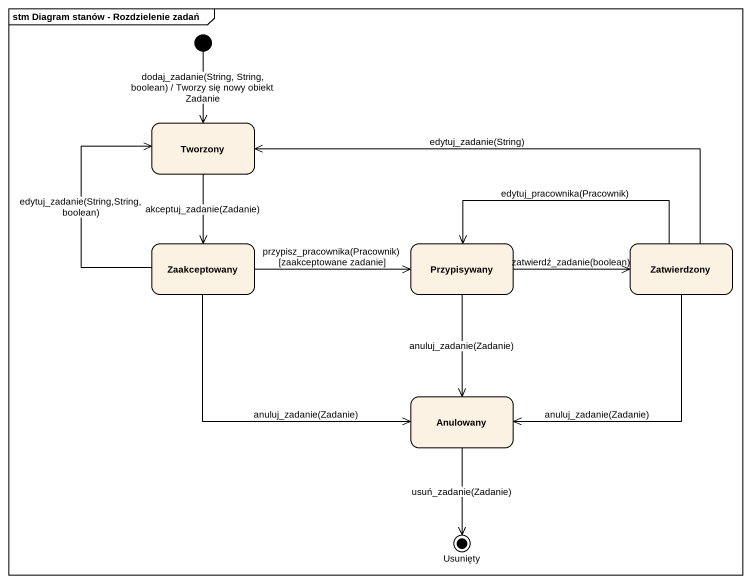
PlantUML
@startuml
mainframe stm Diagram stanów - Rozdzielenie zadań
hide empty description
state Tworzony
state Zaakceptowany
state Przypisywany
state Zatwierdzony
state Anulowany
state Usunięty <<end>>
[*] --> Tworzony : dodaj_zadanie(String, String, boolean) / Tworzy się nowy obiekt Zadanie
Tworzony --> Zaakceptowany : akceptuj_zadanie(Zadanie)
Zaakceptowany -up-> Tworzony : edytuj_zadanie(String,String,boolean)
Zaakceptowany -right-> Przypisywany : przypisz_pracownika(Pracownik) [zaakceptowane zadanie]
Zaakceptowany -right-> Anulowany : anuluj_zadanie(Zadanie)
Przypisywany -right-> Zatwierdzony : zatwierdź_zadanie(boolean)
Przypisywany --> Anulowany : anuluj_zadanie(Zadanie)
Zatwierdzony -left-> Tworzony : edytuj_zadanie(String)
Zatwierdzony -left-> Przypisywany : edytuj_pracownika(Pracownik)
Zatwierdzony --> Anulowany : anuluj_zadanie(Zadanie)
Anulowany --> Usunięty : usuń_zadanie(Zadanie)
@enduml
